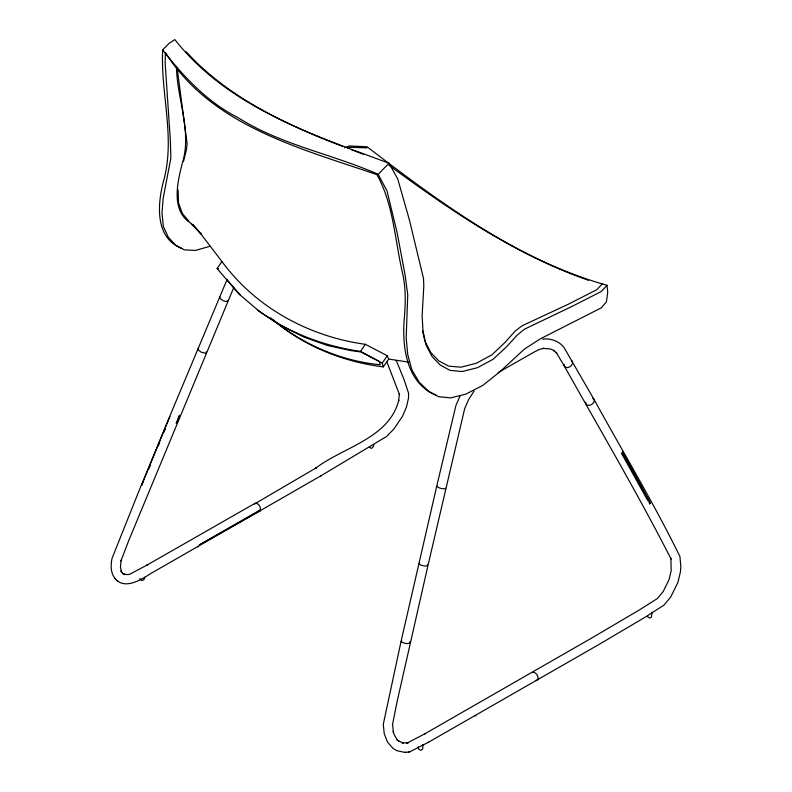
<?xml version="1.0" encoding="UTF-8"?>
<svg xmlns="http://www.w3.org/2000/svg" width="792" height="792" viewBox="0 0 792 792"><rect width="100%" height="100%" fill="white"/><g stroke="black" fill="none" stroke-linecap="round" stroke-linejoin="round"><path stroke-width="1.19" d="M344.767 147.738L349.351 145.946L367.072 146.768C440.005 202.534 517.443 260.192 607.009 285.288L601.385 291.456L571.745 306.553L524.522 329.155L517.226 335.085L506.533 346.797L493.04 359.33L477.378 367.716L462.162 371.537L450.024 370.369L440.243 365.082L432.076 356.548L426.126 345.144L423.017 331.195L422.136 315.671L423.809 286.06L423.512 278.477L409.444 220.107L397.752 179.012L389.001 163.221C311.85 134.571 227.631 106.791 174.874 39.6L169.29 43.174L162.677 49.886C160.459 93.298 175.477 137.699 163.706 180.418C157.42 203.534 154.509 237.937 181.823 248.431M564.171 364.33L564.389 366.171C600.277 430.264 637.699 493.584 671.062 559.023L670.903 558.37L671.171 570.834L669.101 579.487L663.112 591.673L657.419 598.504L639.768 609.711L593.188 637.164L424.413 734.045L425.136 733.649L406.652 743.292L408.286 742.787L402.316 742.866L403.217 743.074L398.237 740.817L399.01 741.322L396.921 739.411L397.455 740.124L394.238 734.827L393.198 731.551L393.377 732.234L392.584 724.363L397.049 701.791L427.967 565.478L464.676 408.642L468.745 399.336L474.071 391.05M585.714 402.188C585.506 408.425 596.049 404.326 594.02 399.416L563.874 347.282C558.904 341.075 550.499 337.996 542.659 339.174M183.556 161.142L186.496 149.52L187.11 143.56L177.012 67.201M259.905 511.177C261.835 508.157 258.826 502.979 255.242 503.187L146.857 565.171L147.589 564.765L129.947 574.16L127.938 574.537M144.748 577.2L144.075 579.506L142.006 580.605L140.125 579.298L139.996 578.368M373.873 444.916L372.596 447.698L371.121 448.331L369.24 447.015M141.233 485.318L112.038 558.36C110.553 565.26 110.494 573.557 115.533 579.081M226.918 279.873L169.508 416.909L141.639 484.902L142.273 484.694M148.896 468.686L150.312 465.25M158.301 445.936L159.717 442.51M163.944 432.283L165.36 428.868M233.64 287.803L128.621 540.857L120.948 560.904L121.097 560.211L120.443 567.23L121.473 571.666L120.988 570.775L122.186 572.774M460.142 395.743L455.885 405.583L436.689 486.357L401.069 641.342L383.278 724.314L384.239 733.699L387.516 742.124L393 748.361L396.861 750.697L404.87 752.4L409.632 751.895L428.729 742.124M142.916 482.477L141.639 484.902L169.884 416.562L169.508 416.909M272.715 319.661C303.188 344.609 340.916 360.974 380.219 364.746L379.388 361.489L360.964 351.995L350.905 350.579L327.67 345.55L303.811 337.046L280.606 325.403L259.142 311.246L238.828 293.882L217.097 268.557L221.938 261.518L202.168 235.64L192.515 224.255L201.455 234.056M254.202 504.148L316.305 467.795L315.76 468.112C343.035 447.213 389.189 438.392 398.762 400.237L398.623 400.891L399.416 393.98L399.564 394.842L386.892 361.954M257.43 309.89C287.585 332.432 323.403 346.055 360.538 351.361L365.379 344.322L387.278 355.727L388.674 359.053L383.298 366.894C342.075 361.736 302.039 345.391 270.706 317.849M383.298 366.894L382.209 363.102L387.278 355.727M602.326 283.843L596.693 289.793L567.745 304.494L521.958 325.849L515.107 331.145L504.959 342.481L491.891 354.856L476.279 363.271L460.924 367.201L448.658 366.112L438.798 360.895L430.68 352.42L424.839 341.055M389.001 163.221L378.18 174.309C332.115 153.995 281.299 145.045 238.283 117.78C207.346 102.188 183.675 76.784 162.677 49.886M198.158 348.579L197.98 349.807L201.257 352.183L205.326 353.192L206.286 352.777L206.118 351.836M219.79 296.931C218.909 299.376 227.443 303.415 227.611 300.475M114.781 578.348C124.601 590.337 141.194 579.744 150.777 573.527L321.344 475.556L386.615 436.461L393.822 429.106L402.504 416.245L406.375 407.335L408.523 398.059L408.573 393.198L404.078 379.675L396.277 360.499M498.178 372.577L534.135 352.044L539.203 349.529L543.876 348.332L543.015 348.43L550.569 348.945L554.261 350.797L553.489 350.292L556.746 353.153L556.212 352.44L564.389 366.171C567.28 370.339 574.952 364.548 571.794 360.617M260.548 509.731L199.277 544.965L260.33 510.563M197.812 546.876L198.485 546.49M320.8 475.873L321.344 475.556M428.017 742.51L598.821 644.569L645.856 616.76L664.013 605.078L670.745 596.96L677.922 582.377L680.397 572.022L680.853 566.894L679.942 556.538C653.677 502.92 622.76 451.717 594.02 399.416L592.753 398.237M532.125 672.586C536.095 670.507 540.807 679.625 535.976 680.665M475.18 715.948L475.843 715.572M401.673 640.768L401.227 641.708C403.356 643.163 408.979 644.817 410.127 642.312L409.662 641.926M347.619 148.154L349.846 147.272L366.825 147.876M419.404 563.221C417.899 565.3 428.868 567.458 427.314 564.805M209.88 246.302L195.376 250.45L184.368 249.856L175.735 245.243L168.35 237.333L163.38 226.482L161.964 213.038L163.221 197.921L170.864 158.103L170.329 139.818L165.152 63.172L165.389 52.529C211.325 125.7 300.148 148.351 376.873 174.626C393.852 204.772 394.842 240.907 402.762 274.012C405.969 289.011 405.544 304.227 404.217 319.414C402.019 347.431 406.642 383.427 436.313 395.317M437.233 486.07C436.58 487.704 444.56 489.812 445.55 488.337M408.781 751.984L409.632 751.895M404.87 752.4L405.771 752.301M259.301 511.533L257.717 511.384M127.898 574.586L123.998 574.17L124.938 574.655L123.007 573.586M217.097 268.557L218.552 268.617M388.674 359.053L408.662 362.142M365.379 344.322C309.137 336.63 255.707 307.652 221.938 261.518M588.585 280.309C515.552 254.935 450.816 210.692 388.951 165.211M351.242 149.668L363.459 154.252M324.364 139.313L342.322 146.282M323.245 138.877C273.151 118.117 223.017 92.466 186.179 51.678M191.219 223.453C170.399 210.9 177.448 182.239 182.427 162.815C192.07 131.819 177.052 98.842 176.487 67.241M360.538 351.361L382.209 363.102M191.219 224.007L201.623 234.264M121.443 572.042L123.77 574.329M116.8 580.328L117.553 581.071M226.512 279.2L240.54 295.248M188.912 221.285L182.309 213.494L178.537 202.871L178.081 189.922M621.472 453.321L647.807 500.623M378.18 174.309L387.021 190.981L397.109 232.63L405.128 275.23L407.741 294.733L406.167 338.085L407.791 354.925L411.939 369.993L419.225 382.209L428.502 391.228L438.62 396.693L450.707 397.891L465.884 394.109L482.625 385.496L499.435 372.2L524.314 349.133L540.411 338.788L601.237 307.87L606.434 301.811L607.702 292.218L607.009 285.288M647.648 616.156L647.886 617.027L649.905 618.017L651.43 617.136L651.994 612.236M418.127 746.856L418.77 749.301L420.79 750.301L421.601 749.905L422.72 748.955L422.878 744.52M422.562 330.65L424.581 339.897M179.457 415.414L177.725 420.908L176.17 423.364L179.457 415.414M622.492 451.509L622.116 452.43L650.361 503.177L649.727 504.068L649.084 501.9L650.361 503.177L622.492 451.509"/></g></svg>
